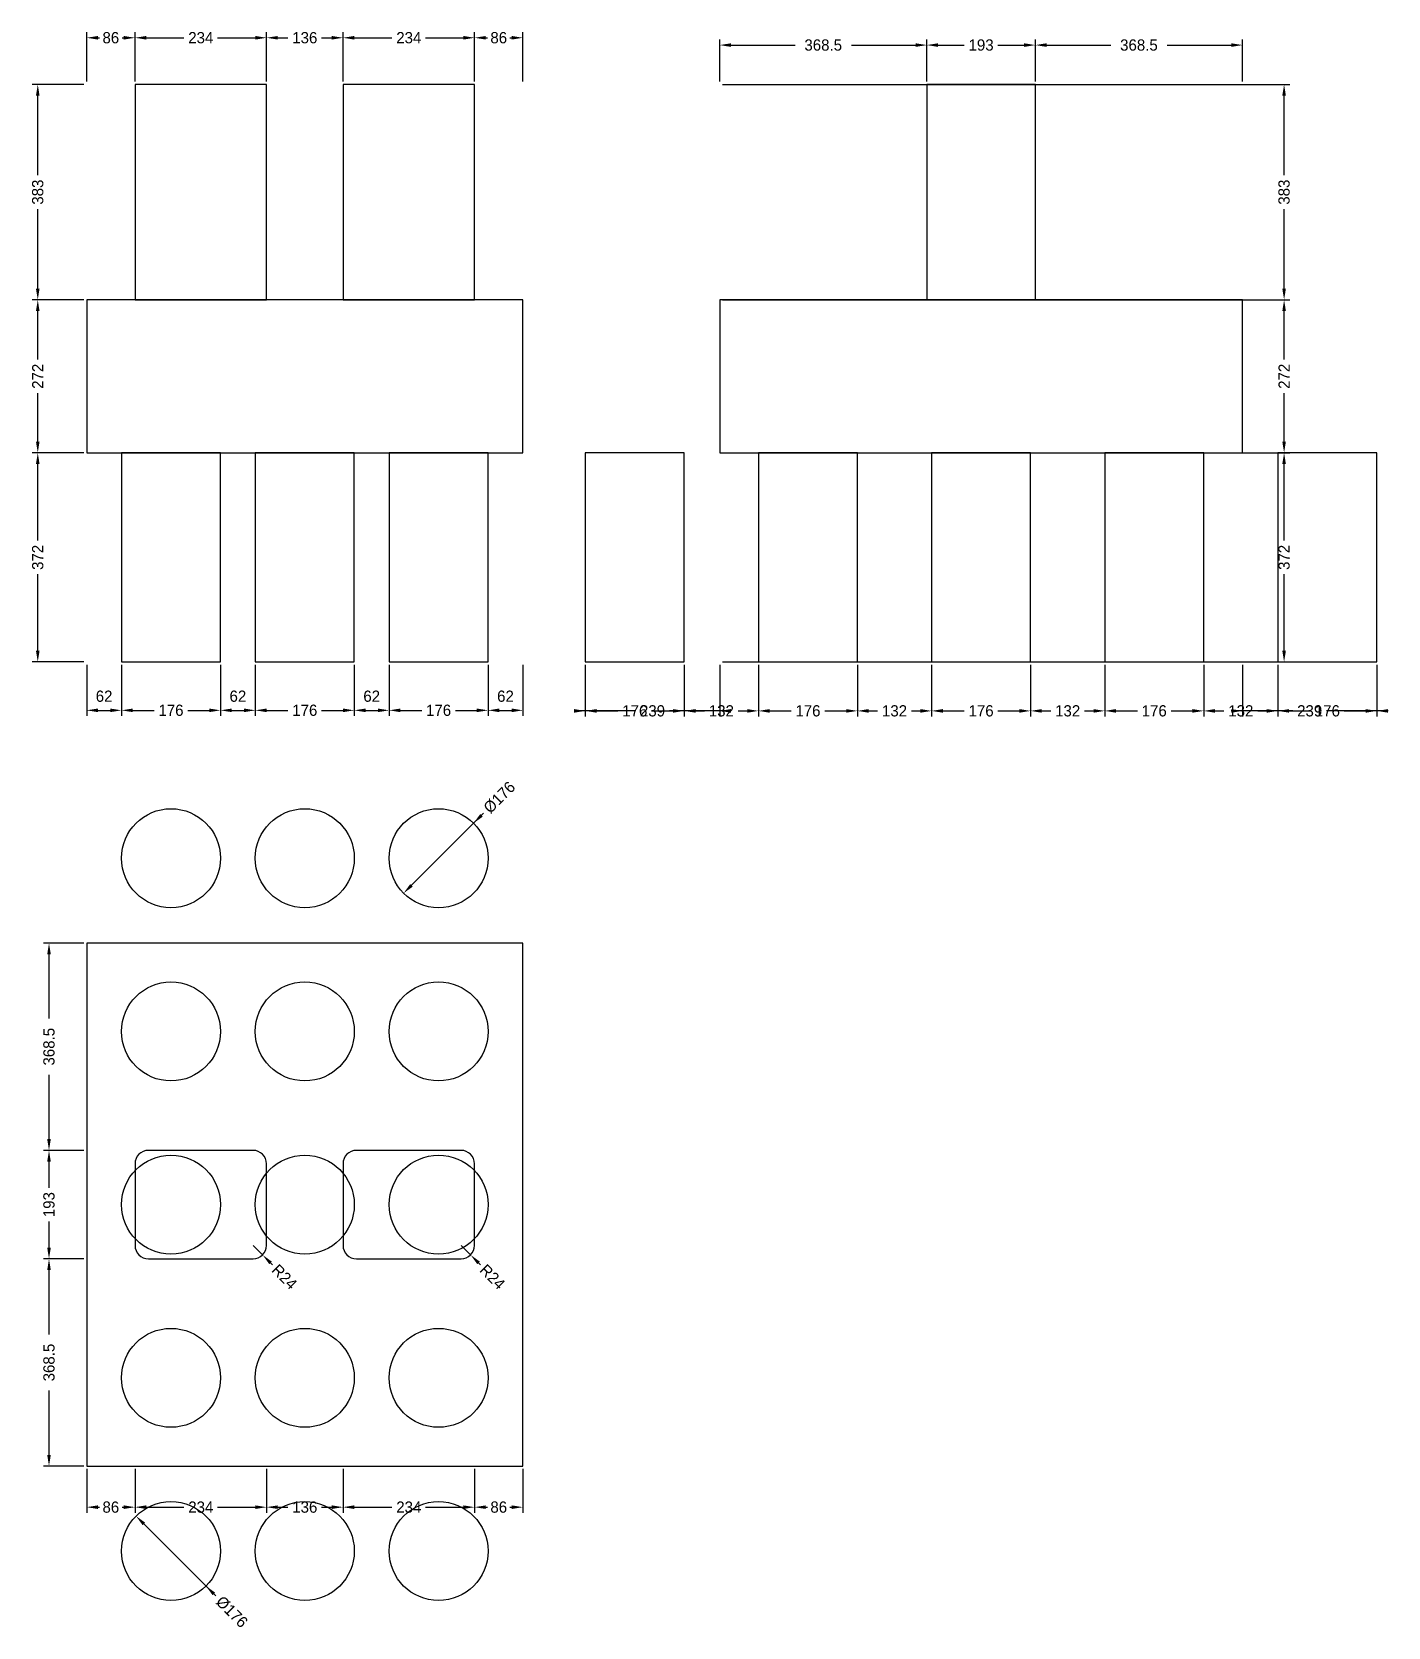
# Model space of a CAD drawing. Header units: metres. Extents: x -97 to 2315, y -286 to 2550.
import ezdxf

# ---------------------------------------------------------------- set-up
doc = ezdxf.new("R2010")
doc.units = ezdxf.units.M
for name, color, linetype in [('chengtai', 7, 'Continuous'), ('dunzhu', 7, 'Continuous'), ('zhuangji', 7, 'Continuous')]:
    doc.layers.add(name, color=color, linetype=linetype)

# ---------------------------------------------------------------- blocks, each defined once
blk = doc.blocks.new('_CLOSEDFILLED')
at = {"color": 0, "linetype": 'BYBLOCK'}
blk.add_solid([(-1, 0.16), (0, 0), (-1, -0.16)], dxfattribs=at)

msp = doc.modelspace()

# ---------------------------------------------------------------- linework, layer by layer
at = {"color": 7}
for p, q in [((0, 2462), (0, 2550)), ((20, 2540), (23, 2540)), ((63, 2540), (66, 2540)), ((86, 2462), (86, 2550)), ((86, 2462), (86, 2550)), ((106, 2540), (173, 2540)), ((233, 2540), (300, 2540)), ((320, 2462), (320, 2550)), ((320, 2462), (320, 2550)), ((340, 2540), (358, 2540)), ((418, 2540), (436, 2540)), ((456, 2462), (456, 2550)), ((456, 2462), (456, 2550)), ((476, 2540), (543, 2540)), ((603, 2540), (670, 2540)), ((690, 2462), (690, 2550)), ((690, 2462), (690, 2550)), ((710, 2540), (713, 2540)), ((753, 2540), (756, 2540)), ((776, 2462), (776, 2550)), ((1126, 2462), (1126, 2537)), ((1146, 2527), (1260.2, 2527)), ((1360.2, 2527), (1474.5, 2527)), ((1494.5, 2462), (1494.5, 2537)), ((1494.5, 2462), (1494.5, 2537)), ((1514.5, 2527), (1561, 2527)), ((1621, 2527), (1667.5, 2527)), ((1687.5, 2462), (1687.5, 2537)), ((1687.5, 2462), (1687.5, 2537)), ((1707.5, 2527), (1821.8, 2527)), ((1921.8, 2527), (2036, 2527)), ((2056, 2462), (2056, 2537)), ((-5, 2457), (-97, 2457)), ((1131, 2457), (2140, 2457)), ((-87, 2295.5), (-87, 2437)), ((2130, 2295.5), (2130, 2437)), ((-87, 2094), (-87, 2235.5)), ((2130, 2094), (2130, 2235.5)), ((-5, 2074), (-97, 2074)), ((-5, 2074), (-97, 2074)), ((1131, 2074), (2140, 2074)), ((1131, 2074), (2140, 2074)), ((-87, 1968), (-87, 2054)), ((2130, 1968), (2130, 2054)), ((-87, 1822), (-87, 1908)), ((2130, 1822), (2130, 1908)), ((-5, 1802), (-97, 1802)), ((-5, 1802), (-97, 1802)), ((1131, 1802), (2140, 1802)), ((1131, 1802), (2140, 1802)), ((-87, 1646), (-87, 1782)), ((2130, 1646), (2130, 1782)), ((-87, 1450), (-87, 1586)), ((2130, 1450), (2130, 1586)), ((-5, 1430), (-97, 1430)), ((0, 1425), (0, 1334)), ((62, 1425), (62, 1334)), ((62, 1425), (62, 1334)), ((238, 1425), (238, 1334)), ((238, 1425), (238, 1334)), ((300, 1425), (300, 1334)), ((300, 1425), (300, 1334)), ((476, 1425), (476, 1334)), ((476, 1425), (476, 1334)), ((538, 1425), (538, 1334)), ((538, 1425), (538, 1334)), ((714, 1425), (714, 1334)), ((714, 1425), (714, 1334)), ((776, 1425), (776, 1334)), ((887, 1425), (887, 1333)), ((887, 1425), (887, 1333)), ((1063, 1425), (1063, 1333)), ((1063, 1425), (1063, 1333)), ((1126, 1425), (1126, 1333)), ((1131, 1430), (2140, 1430)), ((1195, 1425), (1195, 1333)), ((1195, 1425), (1195, 1333)), ((1371, 1425), (1371, 1333)), ((1371, 1425), (1371, 1333)), ((1503, 1425), (1503, 1333)), ((1503, 1425), (1503, 1333)), ((1679, 1425), (1679, 1333)), ((1679, 1425), (1679, 1333)), ((1811, 1425), (1811, 1333)), ((1811, 1425), (1811, 1333)), ((1987, 1425), (1987, 1333)), ((1987, 1425), (1987, 1333)), ((2056, 1425), (2056, 1333)), ((2119, 1425), (2119, 1333)), ((2119, 1425), (2119, 1333)), ((2295, 1425), (2295, 1333)), ((2295, 1425), (2295, 1333)), ((20, 1344), (42, 1344)), ((82, 1344), (120, 1344)), ((180, 1344), (218, 1344)), ((258, 1344), (280, 1344)), ((320, 1344), (358, 1344)), ((418, 1344), (456, 1344)), ((496, 1344), (518, 1344)), ((558, 1344), (596, 1344)), ((656, 1344), (694, 1344)), ((734, 1344), (756, 1344)), ((976.5, 1343), (867, 1343)), ((907, 1343), (945, 1343)), ((1005, 1343), (1043, 1343)), ((1146, 1343), (1036.5, 1343)), ((1083, 1343), (1099, 1343)), ((1159, 1343), (1175, 1343)), ((1215, 1343), (1253, 1343)), ((1313, 1343), (1351, 1343)), ((1391, 1343), (1407, 1343)), ((1467, 1343), (1483, 1343)), ((1523, 1343), (1561, 1343)), ((1621, 1343), (1659, 1343)), ((1699, 1343), (1715, 1343)), ((1775, 1343), (1791, 1343)), ((1831, 1343), (1869, 1343)), ((1929, 1343), (1967, 1343)), ((2007, 1343), (2023, 1343)), ((2145.5, 1343), (2036, 1343)), ((2083, 1343), (2099, 1343)), ((2139, 1343), (2177, 1343)), ((2315, 1343), (2205.5, 1343)), ((2237, 1343), (2275, 1343)), ((702.4, 1157.4), (577.9, 1032.9)), ((705.9, 1160.9), (702.4, 1157.4)), ((-5, 930), (-77, 930)), ((-67, 795.8), (-67, 910)), ((-67, 581.5), (-67, 695.8)), ((-5, 561.5), (-77, 561.5)), ((-5, 561.5), (-77, 561.5)), ((-67, 495), (-67, 541.5)), ((-67, 388.5), (-67, 435)), ((296, 392.5), (313, 375.5)), ((666, 392.5), (683, 375.5)), ((-5, 368.5), (-77, 368.5)), ((-5, 368.5), (-77, 368.5)), ((-67, 234.2), (-67, 348.5)), ((330.6, 357.9), (327.1, 361.4)), ((700.6, 357.9), (697.1, 361.4)), ((-67, 20), (-67, 134.2)), ((-5, 0), (-77, 0)), ((0, -5), (0, -83)), ((86, -5), (86, -83)), ((86, -5), (86, -83)), ((320, -5), (320, -83)), ((320, -5), (320, -83)), ((456, -5), (456, -83)), ((456, -5), (456, -83)), ((690, -5), (690, -83)), ((690, -5), (690, -83)), ((776, -5), (776, -83)), ((20, -73), (23, -73)), ((63, -73), (66, -73)), ((106, -73), (173, -73)), ((233, -73), (300, -73)), ((340, -73), (358, -73)), ((418, -73), (436, -73)), ((476, -73), (543, -73)), ((603, -73), (670, -73)), ((710, -73), (713, -73)), ((753, -73), (756, -73)), ((226.4, -227.4), (101.9, -102.9)), ((229.9, -230.9), (226.4, -227.4))]:
    msp.add_line(p, q, dxfattribs=at)
at = {"layer": 'chengtai'}
for points in [[(0, 1802), (776, 1802), (776, 2074), (0, 2074), (0, 1802)], [(1126, 1802), (2056, 1802), (2056, 2074), (1126, 2074), (1126, 1802)], [(0, 0), (776, 0), (776, 930), (0, 930), (0, 0)]]:
    msp.add_lwpolyline(points, dxfattribs=at)
at = {"layer": 'Defpoints', "color": 7}
for p in [(0, 2540), (86, 2540), (320, 2540), (456, 2540), (690, 2540), (1126, 2527), (1494.5, 2527), (1687.5, 2527), (0, 2457), (0, 2457), (86, 2457), (86, 2457), (320, 2457), (320, 2457), (456, 2457), (456, 2457), (690, 2457), (690, 2457), (776, 2457), (1126, 2457), (1126, 2457), (1494.5, 2457), (1494.5, 2457), (1687.5, 2457), (1687.5, 2457), (2056, 2457), (-87, 2074), (0, 2074), (0, 2074), (1126, 2074), (1126, 2074), (2130, 2074), (-87, 1802), (0, 1802), (0, 1802), (1126, 1802), (1126, 1802), (2130, 1802), (-87, 1430), (0, 1430), (0, 1430), (62, 1430), (62, 1430), (238, 1430), (238, 1430), (300, 1430), (300, 1430), (476, 1430), (476, 1430), (538, 1430), (538, 1430), (714, 1430), (714, 1430), (776, 1430), (887, 1430), (887, 1430), (1063, 1430), (1063, 1430), (1126, 1430), (1126, 1430), (1195, 1430), (1195, 1430), (1371, 1430), (1371, 1430), (1503, 1430), (1503, 1430), (1679, 1430), (1679, 1430), (1811, 1430), (1811, 1430), (1987, 1430), (1987, 1430), (2056, 1430), (2119, 1430), (2119, 1430), (2130, 1430), (2295, 1430), (2295, 1430), (0, 1344), (62, 1344), (238, 1344), (300, 1344), (476, 1344), (538, 1344), (714, 1344), (887, 1343), (1063, 1343), (1126, 1343), (1195, 1343), (1371, 1343), (1503, 1343), (1679, 1343), (1811, 1343), (1987, 1343), (2119, 1343), (2295, 1343), (688.2, 1143.2), (626, 1081), (0, 930), (-67, 561.5), (0, 561.5), (0, 561.5), (296, 392.5), (313, 375.5), (666, 392.5), (683, 375.5), (-67, 368.5), (0, 368.5), (0, 368.5), (-67, 0), (0, 0), (0, 0), (86, 0), (86, 0), (320, 0), (320, 0), (456, 0), (456, 0), (690, 0), (690, 0), (776, 0), (0, -73), (86, -73), (320, -73), (456, -73), (690, -73), (150, -151), (212.2, -213.2)]:
    msp.add_point(p, dxfattribs=at)
at = {"layer": 'dunzhu'}
for p, q in [((296, 561.5), (110, 561.5)), ((666, 561.5), (480, 561.5)), ((86, 537.5), (86, 392.5)), ((320, 392.5), (320, 537.5)), ((456, 537.5), (456, 392.5)), ((690, 392.5), (690, 537.5)), ((110, 368.5), (296, 368.5)), ((480, 368.5), (666, 368.5))]:
    msp.add_line(p, q, dxfattribs=at)
for points in [[(86, 2074), (320, 2074), (320, 2457), (86, 2457), (86, 2074)], [(456, 2074), (690, 2074), (690, 2457), (456, 2457), (456, 2074)], [(1494.5, 2074), (1687.5, 2074), (1687.5, 2457), (1494.5, 2457), (1494.5, 2074)]]:
    msp.add_lwpolyline(points, dxfattribs=at)
for centre, start, end in [((110, 537.5), 90, 180), ((296, 537.5), 0, 90), ((480, 537.5), 90, 180), ((666, 537.5), 0, 90), ((110, 392.5), 180, 270), ((296, 392.5), 270, 360), ((480, 392.5), 180, 270), ((666, 392.5), 270, 360)]:
    msp.add_arc(centre, 24, start, end, dxfattribs=at)
at = {"layer": 'zhuangji'}
for points in [[(62, 1430), (238, 1430), (238, 1802), (62, 1802), (62, 1430)], [(300, 1430), (476, 1430), (476, 1802), (300, 1802), (300, 1430)], [(538, 1430), (714, 1430), (714, 1802), (538, 1802), (538, 1430)], [(887, 1430), (1063, 1430), (1063, 1802), (887, 1802), (887, 1430)], [(1195, 1430), (1371, 1430), (1371, 1802), (1195, 1802), (1195, 1430)], [(1503, 1430), (1679, 1430), (1679, 1802), (1503, 1802), (1503, 1430)], [(1811, 1430), (1987, 1430), (1987, 1802), (1811, 1802), (1811, 1430)], [(2119, 1430), (2295, 1430), (2295, 1802), (2119, 1802), (2119, 1430)]]:
    msp.add_lwpolyline(points, dxfattribs=at)
for centre in [(150, 1081), (388, 1081), (626, 1081), (150, 773), (388, 773), (626, 773), (150, 465), (388, 465), (626, 465), (150, 157), (388, 157), (626, 157), (150, -151), (388, -151), (626, -151)]:
    msp.add_circle(centre, 88, dxfattribs=at)

# ---------------------------------------------------------------- block references
at = {"color": 7, "xscale": 20, "yscale": 20}
for p, rotation in [((0, 2540), 180), ((86, 2540), 180), ((320, 2540), 180), ((456, 2540), 180), ((690, 2540), 180), ((1126, 2527), 180), ((1494.5, 2527), 180), ((1687.5, 2527), 180), ((-87, 2457), 90), ((2130, 2457), 90), ((-87, 2074), 270), ((-87, 2074), 90), ((2130, 2074), 270), ((2130, 2074), 90), ((-87, 1802), 270), ((2130, 1802), 270), ((-87, 1802), 90), ((2130, 1802), 90), ((-87, 1430), 270), ((2130, 1430), 270), ((0, 1344), 180), ((62, 1344), 180), ((238, 1344), 180), ((300, 1344), 180), ((476, 1344), 180), ((538, 1344), 180), ((714, 1344), 180), ((887, 1343), 180), ((1063, 1343), 180), ((1126, 1343), 180), ((1195, 1343), 180), ((1371, 1343), 180), ((1503, 1343), 180), ((1679, 1343), 180), ((1811, 1343), 180), ((1987, 1343), 180), ((2119, 1343), 180), ((2295, 1343), 180), ((688.2, 1143.2), 225), ((563.8, 1018.8), 225), ((-67, 930), 90), ((-67, 561.5), 270), ((-67, 561.5), 90), ((-67, 368.5), 270), ((313, 375.5), 135), ((683, 375.5), 135), ((-67, 368.5), 90), ((-67, 0), 270), ((0, -73), 180), ((86, -73), 180), ((320, -73), 180), ((456, -73), 180), ((690, -73), 180), ((87.8, -88.8), 135), ((212.2, -213.2), 135)]:
    msp.add_blockref('_CLOSEDFILLED', p, dxfattribs=dict(at, rotation=rotation))
for p in [(86, 2540), (320, 2540), (456, 2540), (690, 2540), (776, 2540), (1494.5, 2527), (1687.5, 2527), (2056, 2527), (62, 1344), (238, 1344), (300, 1344), (476, 1344), (538, 1344), (714, 1344), (776, 1344), (887, 1343), (1063, 1343), (1195, 1343), (1371, 1343), (1503, 1343), (1679, 1343), (1811, 1343), (1987, 1343), (2056, 1343), (2119, 1343), (2295, 1343), (86, -73), (320, -73), (456, -73), (690, -73), (776, -73)]:
    msp.add_blockref('_CLOSEDFILLED', p, dxfattribs=at)

# ---------------------------------------------------------------- texts
at = {"color": 7, "char_height": 20, "attachment_point": 5}
for s, insert in [('86', (43, 2540)), ('234', (203, 2540)), ('136', (388, 2540)), ('234', (573, 2540)), ('86', (733, 2540)), ('368.5', (1310.2, 2527)), ('193', (1591, 2527)), ('368.5', (1871.8, 2527)), ('62', (31, 1369)), ('62', (269, 1369)), ('62', (507, 1369)), ('62', (745, 1369)), ('176', (150, 1344)), ('176', (388, 1344)), ('176', (626, 1344)), ('176', (975, 1343)), ('239', (1006.5, 1343)), ('132', (1129, 1343)), ('176', (1283, 1343)), ('132', (1437, 1343)), ('176', (1591, 1343)), ('132', (1745, 1343)), ('176', (1899, 1343)), ('132', (2053, 1343)), ('239', (2175.5, 1343)), ('176', (2207, 1343)), ('86', (43, -73)), ('234', (203, -73)), ('136', (388, -73)), ('234', (573, -73)), ('86', (733, -73))]:
    msp.add_mtext(s, dxfattribs=dict(at, insert=insert))
for s, insert, rotation in [('383', (-87, 2265.5), 90), ('383', (2130, 2265.5), 90), ('272', (-87, 1938), 90), ('272', (2130, 1938), 90), ('372', (-87, 1616), 90), ('372', (2130, 1616), 90), ('%%c176', (734.2, 1189.2), 45), ('368.5', (-67, 745.8), 90), ('193', (-67, 465), 90), ('R24', (351.9, 336.6), 315), ('R24', (721.9, 336.6), 315), ('368.5', (-67, 184.2), 90), ('%%c176', (258.2, -259.2), 315)]:
    msp.add_mtext(s, dxfattribs=dict(at, insert=insert, rotation=rotation))

doc.saveas('drawing.dxf')
